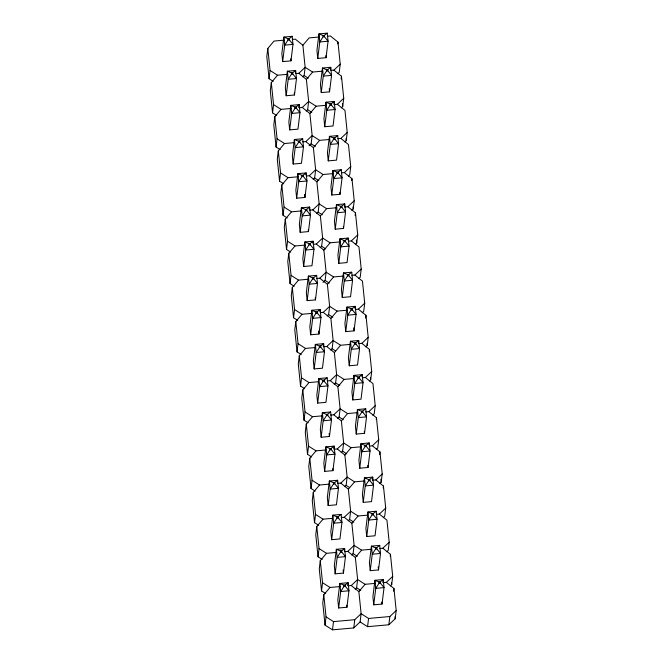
<?xml version="1.0" encoding="UTF-8"?>
<svg xmlns="http://www.w3.org/2000/svg" width="663" height="663" viewBox="0 0 663 663"><rect width="100%" height="100%" fill="white"/><g stroke="black" fill="none" stroke-linecap="round" stroke-linejoin="round"><path stroke-width="0.99" d="M284.154 40.161L274.026 41.073L267.811 48.424L266.799 56.653L269.054 78.698L273.197 81.342M269.054 78.698L270.065 70.469L267.811 48.424M287.651 74.306L277.524 75.226L271.308 82.568L270.297 90.806L272.551 112.851L276.695 115.495M272.551 112.851L273.562 104.621L271.308 82.568M291.148 108.459L281.021 109.37L274.805 116.721L273.794 124.951L276.057 147.004L280.192 149.639M282.678 61.593L284.7 45.134L283.872 37.07L292.159 36.316L292.988 44.388L290.966 60.847L282.678 61.593L281.85 53.529L283.872 37.07L287.916 38.703L289.184 38.595L292.159 36.316M276.057 147.004L277.068 138.766L274.805 116.721M293.634 142.702L284.518 143.523L278.303 150.866L277.291 159.103L279.554 181.148L283.698 183.792M286.176 95.745L288.198 79.287L287.369 71.214L295.657 70.469L296.485 78.532L294.463 95L286.176 95.745L285.355 87.682L287.369 71.214L291.413 72.855L292.681 72.739L295.657 70.469L295.425 72.408M279.554 181.148L280.565 172.919L278.303 150.866M298.151 176.756L288.015 177.676L281.8 185.018L280.789 193.248L283.051 215.301L287.195 217.945M289.673 129.898L291.695 113.431L290.875 105.367L299.162 104.621L299.983 112.685L297.96 129.144L289.673 129.898L288.853 121.826L290.875 105.367L294.911 107.008L296.179 106.892L299.162 104.621L298.798 107.522M283.051 215.301L284.062 207.071L281.8 185.018M301.648 210.909L291.513 211.82L285.297 219.171L284.286 227.401L286.549 249.454L290.692 252.089M293.17 164.043L295.192 147.584L294.372 139.512L302.659 138.766L303.48 146.83L301.458 163.297L293.17 164.043L292.35 155.979L294.372 139.512L298.408 141.153L299.676 141.037L302.659 138.766M302.726 76.867L304.135 75.532L305.146 67.303L302.892 45.25L295.3 39.15L292.259 39.432M286.549 249.454L287.56 241.216L285.297 219.171M305.146 245.061L295.018 245.973L288.795 253.316L287.783 261.554L290.046 283.598L294.19 286.242M296.676 198.196L298.698 181.728L297.869 173.665L306.157 172.919L306.977 180.982L304.963 197.45L296.676 198.196L295.847 190.132L297.869 173.665L301.905 175.305L303.173 175.189L306.157 172.919L305.916 174.85M306.223 111.019L307.64 109.685L308.651 101.456L306.389 79.403L298.798 73.303L295.756 73.576M290.046 283.598L291.057 275.369L288.795 253.316M317.759 58.427L319.781 41.968L318.953 33.896L327.24 33.15L328.069 41.214L326.047 57.681L317.759 58.427L316.939 50.363L318.953 33.896L322.997 35.537L324.265 35.421L327.24 33.15M308.643 279.206L298.516 280.126L292.3 287.469L291.289 295.698L293.543 317.751L297.687 320.386M300.173 232.348L302.195 215.881L301.367 207.817L309.654 207.063L310.483 215.135L308.461 231.594L300.173 232.348L299.344 224.276L301.367 207.817L305.403 209.458L306.671 209.342L309.654 207.063L309.298 209.972M309.016 145.835L311.138 143.83L312.149 135.6L309.886 113.555L302.295 107.456L299.253 107.729M293.543 317.751L294.554 309.522L292.3 287.469M321.257 92.58L323.279 76.112L322.458 68.049L330.746 67.303L331.566 75.367L329.544 91.834L321.257 92.58L320.436 84.508L322.458 68.049L326.494 69.69L327.762 69.574L330.746 67.303L330.505 69.234M312.14 313.359L302.013 314.27L295.797 321.621L294.786 329.851L297.041 351.896L301.184 354.539M303.671 266.493L305.693 250.034L304.864 241.962L313.151 241.216L313.98 249.28L311.958 265.747L303.671 266.493L302.842 258.429L304.864 241.962L308.9 243.603L310.168 243.487L313.151 241.216L312.911 243.155M313.218 179.317L314.635 177.982L315.646 169.753L313.384 147.7L305.792 141.6L302.751 141.874M297.041 351.896L298.052 343.666L295.797 321.621M324.754 126.724L326.776 110.265L325.956 102.201L334.243 101.447L335.064 109.519L333.041 125.978L324.754 126.724L323.934 118.66L325.956 102.201L329.992 103.834L331.26 103.726L334.243 101.447L333.887 104.356M315.638 347.503L305.51 348.423L299.295 355.766L298.284 363.995L300.538 386.048L304.682 388.692M337.749 43.915L337.973 42.084L330.381 35.984L327.34 36.258M307.168 300.646L309.19 284.178L308.361 276.115L316.649 275.369L317.478 283.433L315.455 299.9L307.168 300.646L306.339 292.574L308.361 276.115L312.397 277.756L313.674 277.64L316.649 275.369M316.715 213.469L318.132 212.135L319.143 203.897L316.881 181.853L309.289 175.753L306.248 176.026M300.538 386.048L301.549 377.819L299.295 355.766M328.26 160.877L330.282 144.418L329.453 136.346L337.74 135.6L338.561 143.664L336.547 160.131L328.26 160.877L327.431 152.813L329.453 136.346L333.489 137.987L334.757 137.871L337.74 135.6M337.973 42.084L340.235 64.137L339.224 72.366L337.807 73.701M318.124 381.747L309.008 382.568L302.792 389.919L301.781 398.148L304.035 420.201L308.179 422.837M341.13 78.98L341.47 76.237L333.879 70.137L330.837 70.411M310.665 334.79L312.687 318.331L311.859 310.267L320.146 309.513L320.975 317.585L318.953 334.044L310.665 334.79L309.836 326.726L311.859 310.267L315.895 311.9L317.171 311.792L320.146 309.513L319.906 311.453M320.221 247.614L321.63 246.28L322.641 238.05L320.378 215.997L312.787 209.906L309.745 210.179M304.035 420.201L305.046 411.963L302.792 389.919M331.757 195.03L333.779 178.562L332.95 170.499L341.238 169.745L342.067 177.817L340.044 194.276L331.757 195.03L330.928 186.958L332.95 170.499L336.986 172.14L338.254 172.024L341.238 169.745M341.304 107.845L342.721 106.519L343.732 98.281L341.47 76.237M322.632 415.809L312.505 416.72L306.289 424.063L305.278 432.301L307.533 454.346L311.676 456.989M314.163 368.943L316.185 352.484L315.356 344.412L323.643 343.666L324.472 351.73L322.45 368.197L314.163 368.943L313.334 360.879L315.356 344.412L319.392 346.053L320.668 345.937L323.643 343.666L323.287 346.567M323.005 282.43L325.127 280.432L326.138 272.203L323.884 250.15L316.284 244.05L313.243 244.324M307.533 454.346L308.544 446.116L306.289 424.063M335.254 229.174L337.276 212.715L336.448 204.643L344.735 203.897L345.564 211.961L343.542 228.428L335.254 229.174L334.425 221.111L336.448 204.643L340.484 206.284L341.752 206.168L344.735 203.897L344.379 206.806M344.801 141.998L346.219 140.664L347.23 132.434L344.967 110.381L337.376 104.282L334.334 104.563M326.13 449.953L316.002 450.873L309.787 458.216L308.776 466.445L311.038 488.498L315.174 491.142M317.66 403.096L319.682 386.628L318.853 378.565L327.141 377.811L327.97 385.883L325.947 402.342L317.66 403.096L316.831 395.024L318.853 378.565L322.898 380.206L324.166 380.09L327.141 377.811M327.215 315.911L328.624 314.577L329.635 306.347L327.381 284.303L319.781 278.203L316.748 278.477M311.038 488.498L312.049 480.269L309.787 458.216M338.752 263.327L340.774 246.86L339.945 238.796L348.232 238.05L349.061 246.114L347.039 262.581L338.752 263.327L337.923 255.263L339.945 238.796L343.981 240.437L345.257 240.321L348.232 238.05L347.992 239.981M337.832 138.708L340.873 138.434L348.465 144.534L350.727 166.579L349.716 174.817L348.299 176.151M329.627 484.106L319.5 485.018L313.284 492.369L312.273 500.598L314.535 522.643L318.679 525.287M351.738 180.51L351.962 178.687L344.37 172.587L341.329 172.861M321.157 437.24L323.179 420.781L322.359 412.709L330.638 411.963L331.467 420.027L329.445 436.494L321.157 437.24L320.337 429.176L322.359 412.709L326.395 414.35L327.663 414.234L330.638 411.963M330.713 350.064L332.122 348.73L333.133 340.5L330.878 318.447L323.279 312.348L320.246 312.629M314.535 522.643L315.547 514.413L313.284 492.369M342.249 297.48L344.271 281.013L343.442 272.949L351.73 272.195L352.559 280.267L350.536 296.726L342.249 297.48L341.42 289.408L343.442 272.949L347.478 274.581L348.755 274.474L351.73 272.195M351.804 210.295L353.213 208.961L354.224 200.732L351.962 178.687M332.113 518.35L322.997 519.17L316.781 526.513L315.77 534.751L318.033 556.796L322.177 559.439M355.128 215.574L355.467 212.831L347.868 206.732L344.826 207.005M324.655 471.393L326.677 454.926L325.856 446.862L334.144 446.116L334.964 454.18L332.942 470.647L324.655 471.393L323.834 463.329L325.856 446.862L329.892 448.503L331.16 448.387L334.144 446.116L333.787 449.017M334.21 384.217L335.619 382.882L336.63 374.645L334.376 352.6L326.776 346.5L323.743 346.774M318.033 556.796L319.044 548.566L316.781 526.513M345.746 331.624L347.768 315.165L346.94 307.093L355.227 306.347L356.056 314.411L354.034 330.878L345.746 331.624L344.917 323.561L346.94 307.093L350.976 308.734L352.252 308.618L355.227 306.347L354.995 308.287M355.302 244.448L356.711 243.114L357.722 234.884L355.467 212.831M336.63 552.403L326.503 553.315L320.279 560.666L319.268 568.895L321.53 590.948L325.674 593.584M328.16 505.546L330.174 489.079L329.354 481.015L337.641 480.261L338.462 488.333L336.439 504.792L328.16 505.546L327.331 497.474L329.354 481.015L333.39 482.647L334.658 482.54L337.641 480.261L337.401 482.2M337.707 418.361L339.116 417.027L340.127 408.798L337.873 386.753L330.282 380.653L327.24 380.927M321.53 590.948L322.541 582.711L320.279 560.666M349.244 365.777L351.266 349.31L350.437 341.246L358.724 340.5L359.553 348.564L357.531 365.023L349.244 365.777L348.415 357.705L350.437 341.246L354.481 342.887L355.749 342.771L358.724 340.5L358.368 343.401M348.332 241.158L351.365 240.884L358.965 246.984L361.219 269.029L360.208 277.267L358.799 278.601M340.127 586.556L330 587.468L323.776 594.819L322.765 603.048L325.027 625.093L332.486 629.85L353.752 627.927L360.108 621.927L361.12 613.698L358.865 591.645L351.266 585.545L348.232 585.819M331.657 539.69L333.68 523.231L332.851 515.159L341.138 514.413L341.959 522.477L339.945 538.944L331.657 539.69L330.829 531.627L332.851 515.159L336.887 516.8L338.155 516.684L341.138 514.413M341.205 452.514L342.622 451.18L343.633 442.95L341.37 420.897L333.779 414.798L330.738 415.071M325.027 625.093L326.039 616.863L323.776 594.819M352.741 399.922L354.763 383.463L353.943 375.391L362.222 374.645L363.051 382.717L361.028 399.176L352.741 399.922L351.92 391.858L353.943 375.391L357.979 377.032L359.247 376.916L362.222 374.645L361.99 376.584M351.829 275.311L354.862 275.037L362.462 281.129L364.716 303.182L363.705 311.411L362.296 312.745M365.62 318.025L365.959 315.281L358.36 309.182L355.327 309.455M335.155 573.843L337.177 557.376L336.348 549.312L344.636 548.566L345.464 556.63L343.442 573.089L335.155 573.843L334.326 565.771L336.348 549.312L340.384 550.953L341.652 550.837L344.636 548.566L344.395 550.497M344.702 486.667L346.119 485.333L347.13 477.095L344.868 455.05L337.276 448.95L334.235 449.224M356.238 434.074L358.26 417.607L357.44 409.543L365.727 408.798L366.548 416.861L364.526 433.329L356.238 434.074L355.418 426.011L357.44 409.543L361.476 411.184L362.744 411.068L365.727 408.798M365.794 346.898L367.203 345.564L368.214 337.334L365.959 315.281M332.486 629.85L333.497 621.621L326.039 616.863M369.233 351.257L369.457 349.434L361.865 343.335L358.824 343.608M338.652 607.988L340.674 591.529L339.846 583.457L348.133 582.711L348.962 590.783L346.94 607.242L338.652 607.988L337.823 599.924L339.846 583.457L343.882 585.097L345.15 584.981L348.133 582.711L347.777 585.62M348.199 520.811L349.616 519.477L350.628 511.248L348.365 489.195L340.774 483.095L337.732 483.377M359.744 468.227L361.758 451.76L360.937 443.696L369.225 442.942L370.045 451.014L368.023 467.473L359.744 468.227L358.915 460.155L360.937 443.696L364.973 445.337L366.241 445.221L369.225 442.942L368.984 444.881M369.291 381.043L370.7 379.708L371.711 371.479L369.457 349.434M351.705 554.964L353.114 553.63L354.125 545.4L351.862 523.347L344.271 517.248L341.23 517.521M363.241 502.372L365.263 485.913L364.435 477.841L372.722 477.095L373.542 485.159L371.529 501.626L363.241 502.372L362.412 494.308L364.435 477.841L368.471 479.482L369.739 479.366L372.722 477.095L372.366 480.004M362.321 377.753L365.363 377.479L372.954 383.579L375.217 405.632L374.205 413.861L372.788 415.195M376.228 419.563L376.451 417.731L368.86 411.632L365.819 411.905M355.202 589.109L356.611 587.774L357.622 579.545L355.36 557.5L347.768 551.401L344.727 551.674M353.752 627.927L354.763 619.698L361.12 613.698L368.578 618.446L389.844 616.532L396.201 610.532L393.946 588.479L386.347 582.379L383.313 582.653M366.738 536.524L368.761 520.057L367.932 511.993L376.219 511.248L377.048 519.311L375.026 535.779L366.738 536.524L365.91 528.452L367.932 511.993L371.968 513.634L373.236 513.518L376.219 511.248M376.451 417.731L378.714 439.776L377.703 448.014L376.286 449.348M379.617 454.627L379.949 451.876L372.357 445.785L369.316 446.058M370.236 570.669L372.258 554.21L371.429 546.146L379.717 545.392L380.545 553.464L378.523 569.923L370.236 570.669L369.407 562.605L371.429 546.146L375.465 547.779L376.733 547.671L379.717 545.392M379.783 483.493L381.2 482.158L382.211 473.929L379.949 451.876M383.222 487.86L383.446 486.029L375.855 479.929L372.813 480.203M396.201 610.532L395.189 618.761L388.833 624.761L367.567 626.684L368.578 618.446M373.733 604.822L375.755 588.363L374.926 580.291L383.214 579.545L384.043 587.609L382.021 604.076L373.733 604.822L372.904 596.758L374.926 580.291L378.963 581.932L380.239 581.816L383.214 579.545L382.858 582.445M383.446 486.029L385.709 508.082L384.697 516.311L383.289 517.646M376.311 514.355L379.352 514.082L386.943 520.182L389.206 542.226L388.195 550.464L386.786 551.79M390.217 556.158L390.449 554.326L382.849 548.226L379.816 548.508M390.283 585.943L391.692 584.609L392.703 576.379L390.449 554.326M388.833 624.761L389.844 616.532M393.607 591.222L393.946 588.479M287.916 38.703L288.04 39.946L284.7 45.134L292.988 44.388L289.308 39.83L289.184 38.595M291.413 72.855L291.538 74.09L288.198 79.287L296.485 78.532L292.806 73.974L292.681 72.739M322.997 35.537L323.121 36.772L319.781 41.968L328.069 41.214L324.389 36.664L324.265 35.421M294.911 107.008L295.035 108.243L291.695 113.431L299.983 112.685L296.303 108.127L296.179 106.892M326.494 69.69L326.619 70.924L323.279 76.112L331.566 75.367L327.887 70.808L327.762 69.574M298.408 141.153L298.532 142.396L295.192 147.584L303.48 146.83L299.8 142.28L299.676 141.037M329.992 103.834L330.116 105.077L326.776 110.265L335.064 109.519L331.384 104.961L331.26 103.726M301.905 175.305L302.03 176.54L298.698 181.728L306.977 180.982L303.306 176.424L303.173 175.189M333.489 137.987L333.613 139.222L330.282 144.418L338.561 143.664L334.89 139.106L334.757 137.871M305.403 209.458L305.527 210.693L302.195 215.881L310.483 215.135L306.803 210.577L306.671 209.342M336.986 172.14L337.111 173.374L333.779 178.562L342.067 177.817L338.387 173.258L338.254 172.024M308.9 243.603L309.024 244.838L305.693 250.034L313.98 249.28L310.301 244.73L310.168 243.487M340.484 206.284L340.608 207.527L337.276 212.715L345.564 211.961L341.884 207.411L341.752 206.168M312.397 277.756L312.53 278.99L309.19 284.178L317.478 283.433L313.798 278.874L313.674 277.64M343.981 240.437L344.114 241.672L340.774 246.86L349.061 246.114L345.382 241.556L345.257 240.321M315.895 311.9L316.027 313.143L312.687 318.331L320.975 317.585L317.295 313.027L317.171 311.792M347.478 274.581L347.611 275.825L344.271 281.013L352.559 280.267L348.879 275.709L348.755 274.474M319.392 346.053L319.525 347.288L316.185 352.484L324.472 351.73L320.793 347.172L320.668 345.937M350.976 308.734L351.108 309.969L347.768 315.165L356.056 314.411L352.376 309.861L352.252 308.618M322.898 380.206L323.022 381.44L319.682 386.628L327.97 385.883L324.29 381.324L324.166 380.09M354.481 342.887L354.606 344.122L351.266 349.31L359.553 348.564L355.874 344.006L355.749 342.771M326.395 414.35L326.519 415.585L323.179 420.781L331.467 420.027L327.787 415.477L327.663 414.234M357.979 377.032L358.103 378.275L354.763 383.463L363.051 382.717L359.371 378.159L359.247 376.916M329.892 448.503L330.017 449.738L326.677 454.926L334.964 454.18L331.285 449.622L331.16 448.387M361.476 411.184L361.6 412.419L358.26 417.607L366.548 416.861L362.868 412.303L362.744 411.068M333.39 482.647L333.514 483.891L330.174 489.079L338.462 488.333L334.782 483.775L334.658 482.54M364.973 445.337L365.098 446.572L361.758 451.76L370.045 451.014L366.366 446.456L366.241 445.221M336.887 516.8L337.011 518.035L333.68 523.231L341.959 522.477L338.287 517.919L338.155 516.684M368.471 479.482L368.595 480.716L365.263 485.913L373.542 485.159L369.871 480.609L369.739 479.366M340.384 550.953L340.509 552.188L337.177 557.376L345.464 556.63L341.785 552.072L341.652 550.837M371.968 513.634L372.092 514.869L368.761 520.057L377.048 519.311L373.368 514.753L373.236 513.518M343.882 585.097L344.006 586.341L340.674 591.529L348.962 590.783L345.282 586.225L345.15 584.981M375.465 547.779L375.589 549.022L372.258 554.21L380.545 553.464L376.866 548.906L376.733 547.671M378.963 581.932L379.095 583.167L375.755 588.363L384.043 587.609L380.363 583.05L380.239 581.816M302.892 45.25L309.107 37.907L319.234 36.995M306.389 79.403L312.604 72.06L322.732 71.14M309.886 113.555L316.102 106.204L326.229 105.293M313.384 147.7L319.599 140.357L328.715 139.528M316.881 181.853L323.096 174.502L333.232 173.59M320.378 215.997L326.602 208.654L336.729 207.743M323.884 250.15L330.099 242.807L340.227 241.887M327.381 284.303L333.597 276.952L343.724 276.04M330.878 318.447L337.094 311.104L347.221 310.193M334.376 352.6L340.591 345.257L350.719 344.337M337.873 386.753L344.089 379.402L353.205 378.581M341.37 420.897L347.586 413.555L357.713 412.635M344.868 455.05L351.083 447.699L361.211 446.787M348.365 489.195L354.581 481.852L364.716 480.94M351.862 523.347L358.086 516.005L367.194 515.176M355.36 557.5L361.584 550.149L371.711 549.237M358.865 591.645L365.081 584.302L375.208 583.382M298.798 73.303L305.146 67.303L312.604 72.06M333.879 70.137L340.235 64.137M302.295 107.456L308.651 101.456L316.102 106.204M337.376 104.282L343.732 98.281M305.792 141.6L312.149 135.6L319.599 140.357M340.873 138.434L347.23 132.434M309.289 175.753L315.646 169.753L323.096 174.502M344.37 172.587L350.727 166.579M312.787 209.906L319.143 203.897L326.602 208.654M347.868 206.732L354.224 200.732M316.284 244.05L322.641 238.05L330.099 242.807M351.365 240.884L357.722 234.884M319.781 278.203L326.138 272.203L333.597 276.952M354.862 275.037L361.219 269.029M323.279 312.348L329.635 306.347L337.094 311.104M358.36 309.182L364.716 303.182M326.776 346.5L333.133 340.5L340.591 345.257M361.865 343.335L368.214 337.334M330.282 380.653L336.63 374.645L344.089 379.402M365.363 377.479L371.711 371.479M333.779 414.798L340.127 408.798L347.586 413.555M368.86 411.632L375.217 405.632M337.276 448.95L343.633 442.95L351.083 447.699M372.357 445.785L378.714 439.776M340.774 483.095L347.13 477.095L354.581 481.852M375.855 479.929L382.211 473.929M344.271 517.248L350.628 511.248L358.086 516.005M379.352 514.082L385.709 508.082M347.768 551.401L354.125 545.4L361.584 550.149M382.849 548.226L389.206 542.226M351.266 585.545L357.622 579.545L365.081 584.302M386.347 582.379L392.703 576.379M288.04 39.946L289.308 39.83M323.121 36.772L324.389 36.664M291.538 74.09L292.806 73.974M326.619 70.924L327.887 70.808M295.035 108.243L296.303 108.127M330.116 105.077L331.384 104.961M298.532 142.396L299.8 142.28M333.613 139.222L334.89 139.106M302.03 176.54L303.306 176.424M337.111 173.374L338.387 173.258M305.527 210.693L306.803 210.577M340.608 207.527L341.884 207.411M309.024 244.838L310.301 244.73M344.114 241.672L345.382 241.556M312.53 278.99L313.798 278.874M347.611 275.825L348.879 275.709M316.027 313.143L317.295 313.027M351.108 309.969L352.376 309.861M319.525 347.288L320.793 347.172M354.606 344.122L355.874 344.006M323.022 381.44L324.29 381.324M358.103 378.275L359.371 378.159M326.519 415.585L327.787 415.477M361.6 412.419L362.868 412.303M330.017 449.738L331.285 449.622M365.098 446.572L366.366 446.456M333.514 483.891L334.782 483.775M368.595 480.716L369.871 480.609M337.011 518.035L338.287 517.919M372.092 514.869L373.368 514.753M340.509 552.188L341.785 552.072M375.589 549.022L376.866 548.906M344.006 586.341L345.282 586.225M379.095 583.167L380.363 583.05M333.497 621.621L354.763 619.698M304.135 75.532L308.278 78.176M270.065 70.469L277.524 75.226M307.64 109.685L311.776 112.32M273.562 104.621L281.021 109.37M311.138 143.83L315.281 146.473M277.068 138.766L284.518 143.523M314.635 177.982L318.779 180.626M280.565 172.919L288.015 177.676M318.132 212.135L322.276 214.771M284.062 207.071L291.513 211.82M321.63 246.28L325.773 248.923M287.56 241.216L295.018 245.973M325.127 280.432L329.271 283.076M291.057 275.369L298.516 280.126M328.624 314.577L332.768 317.221M294.554 309.522L302.013 314.27M332.122 348.73L335.437 350.843M298.052 343.666L305.51 348.423M335.619 382.882L339.763 385.518M301.549 377.819L309.008 382.568M339.116 417.027L343.26 419.671M305.046 411.963L312.505 416.72M342.622 451.18L346.757 453.824M308.544 446.116L316.002 450.873M346.119 485.333L349.434 487.446M312.049 480.269L319.5 485.018M349.616 519.477L353.76 522.121M315.547 514.413L322.997 519.17M353.114 553.63L357.258 556.274M319.044 548.566L326.503 553.315M356.611 587.774L360.755 590.418M322.541 582.711L330 587.468M360.108 621.927L367.567 626.684M342.415 103.511L342.721 106.519M346.011 138.658L346.219 140.664M353.006 206.964L353.213 208.961M356.404 240.105L356.711 243.114M367.004 343.558L367.203 345.564M370.501 377.711L370.7 379.708M380.894 479.158L381.2 482.158M391.485 582.603L391.692 584.609M394.982 616.756L395.189 618.761M325.84 55.667L326.047 57.681M329.238 88.809L329.544 91.834M339.837 192.262L340.044 194.276M343.335 226.414L343.542 228.428M353.727 327.853L354.034 330.878M364.319 431.306L364.526 433.329M367.824 465.459L368.023 467.473M378.208 566.898L378.523 569.923M381.813 602.054L382.021 604.076M290.759 58.833L290.966 60.847M294.256 92.977L294.463 95M304.649 194.425L304.963 197.45M308.254 229.58L308.461 231.594M315.248 297.878L315.455 299.9M318.646 331.019L318.953 334.044M329.138 433.469L329.445 436.494M332.735 468.625L332.942 470.647M343.127 570.064L343.442 573.089M346.732 605.228L346.94 607.242"/></g></svg>
